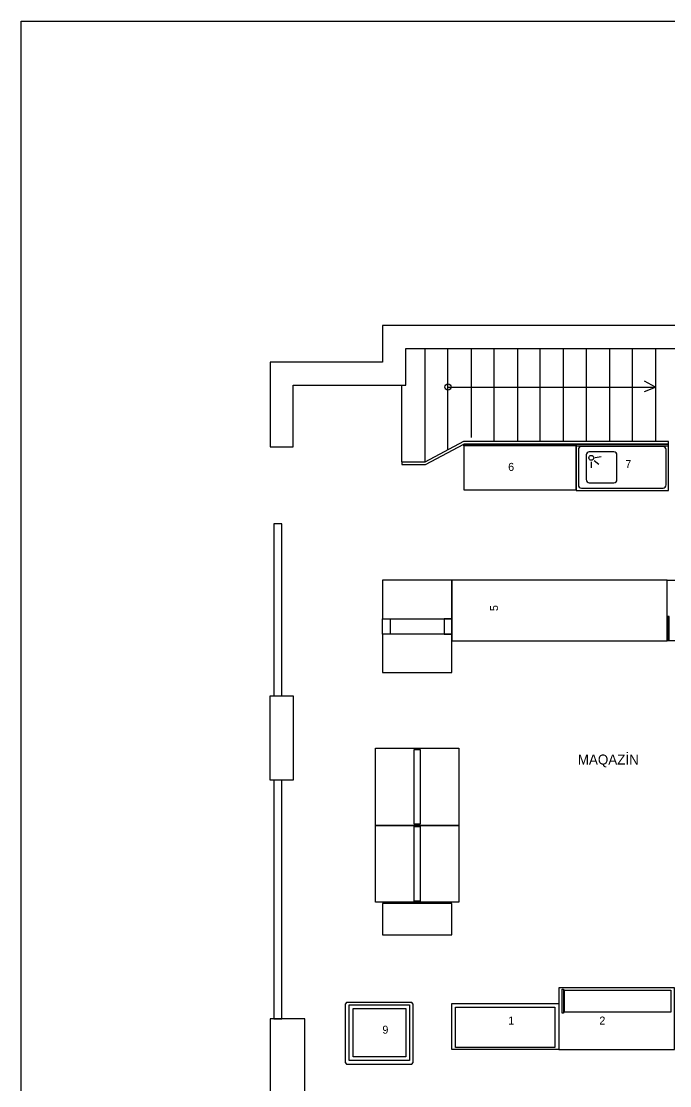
# Model space of a CAD drawing. Header units: millimetres. Extents: x 13502 to 23536, y 11874 to 14203.
# Drawn here: x 13774 to 14616, y 12705 to 14088 of the extents above; entities that cross this region are included whole.
import ezdxf

# ---------------------------------------------------------------- set-up
doc = ezdxf.new("R2010")
doc.units = ezdxf.units.MM
doc.layers.add('S2000-002 Çizgi', color=7, linetype='Continuous')
doc.styles.add('TAKSİM', font='GOTHIC.TTF', dxfattribs={"height": 20})

# ---------------------------------------------------------------- blocks, each defined once
blk = doc.blocks.new('A$C7E863A30')
at = {"layer": 'S2000-002 Çizgi'}
for p, q in [((24.7, 42.8), (32.5, 43.9)), ((19.5, 37.3), (19.5, 29.4)), ((23.4, 39), (29.5, 33.9))]:
    blk.add_line(p, q, dxfattribs=at)
for points in [[(0, 58), (120, 58), (120, 60), (0, 60)], [(0, 0), (120, 0), (120, 60), (0, 60)]]:
    blk.add_lwpolyline(points, close=True, dxfattribs=at)
for points in [[(7, 3), (113, 3, 0.414214), (117, 7), (117, 53, 0.414214), (113, 57), (7, 57, 0.414214), (3, 53), (3, 7, 0.414214)], [(17, 10), (49, 10, 0.414214), (53, 14), (53, 46, 0.414214), (49, 50), (17, 50, 0.414214), (13, 46), (13, 14, 0.414214)]]:
    blk.add_lwpolyline(points, format="xyb", close=True, dxfattribs=at)
blk.add_circle((19.7, 42.3), 3.19, dxfattribs=at)

msp = doc.modelspace()

# ---------------------------------------------------------------- linework, layer by layer
for p, q in [((14298.6, 13663.2), (14298.4, 13515.9)), ((14328.5, 13531.5), (14328.5, 13663.2)), ((14358.6, 13663.2), (14358.6, 13547.4)), ((14388.5, 13542.4), (14388.5, 13663.2)), ((14418.6, 13663.2), (14418.6, 13541.9)), ((14448.4, 13541.9), (14448.4, 13663.2)), ((14478.1, 13663.2), (14478.1, 13542.4)), ((14508.2, 13542.4), (14508.2, 13663.2)), ((14538.1, 13663.2), (14538.1, 13542.4)), ((14568.2, 13542.2), (14568.2, 13663.2)), ((14598, 13663.2), (14598, 13542.4)), ((14268.5, 13515.9), (14268.5, 13615.5)), ((14328.5, 13613.2), (14598, 13613.2)), ((14598, 13613.2), (14583.9, 13620.6)), ((14583.9, 13607.4), (14598, 13613.2)), ((14348.8, 13542.4), (14298.5, 13515.4)), ((14614.9, 13542.4), (14348.8, 13542.4)), ((14359, 13539), (14584.8, 13539)), ((14614.9, 13538.9), (14614.9, 13542.4)), ((14298.5, 13515.4), (14268.5, 13515.4)), ((14268.5, 13515.4), (14268.5, 13512.4)), ((14268.5, 13512.4), (14299.3, 13512.4))]:
    msp.add_line(p, q)
for points in [[(16534.4, 12013.3), (13774.5, 12013.3), (13774.5, 14088.3), (16534.4, 14088.3)], [(14097.6, 13645.4), (14097.6, 13535.4), (14127.5, 13535.4), (14127.5, 13615.5), (14273.6, 13615.5), (14273.6, 13663.2), (16035, 13663.2), (16035, 13362.1), (16055.1, 13362.1), (16055.1, 13693.1), (14243.5, 13693.1), (14243.5, 13645.4)], [(14494.9, 13479.4), (14494.9, 13538.9), (14349.3, 13538.9), (14349.3, 13479.4)], [(14494.9, 13536.9), (14349.3, 13536.9), (14349.3, 13538.9), (14494.9, 13538.9)], [(14102.5, 13212.1), (14112.6, 13212.1), (14112.6, 13435.3), (14102.5, 13435.3)], [(16045.2, 13362.1), (16045.2, 13242.2), (16035, 13242.2), (16035.7, 12662.3), (15994.6, 12662.3), (15995.6, 12611.8), (14849.3, 12612.3), (14849.3, 12661.8), (14799.5, 12662.3), (14800, 12612.3), (14313, 12611.8), (14313.4, 12662.3), (14283.5, 12662.3), (14283.5, 12682.2), (14142.5, 12682.2), (14142.5, 12792.2), (14097.6, 12792.2), (14097.6, 12582.2), (16055.1, 12582.2), (16055.1, 13362.1)], [(14243.5, 13312.1), (14333.6, 13312.1), (14333.6, 13362.1), (14243.5, 13362.1)], [(14613.1, 13283.6), (14613.1, 13362.1), (14333.6, 13362.1), (14333.6, 13283.6)], [(14613.1, 13283.6), (14613.1, 13362.1), (14759.4, 13362.1), (14759.4, 13283.6)], [(14243.5, 13312.1), (14253.4, 13312.1), (14253.4, 13292.2), (14243.5, 13292.2)], [(14323.6, 13292.2), (14333.6, 13292.2), (14333.6, 13312.1), (14323.6, 13312.1)], [(14614, 13284.4), (14615.9, 13284.4), (14615.9, 13315.2), (14614, 13315.2)], [(14243.5, 13242.2), (14333.6, 13242.2), (14333.6, 13292.2), (14243.5, 13292.2)], [(14097.6, 13212.1), (14127.5, 13212.1), (14127.5, 13102.3), (14097.6, 13102.3)], [(14234.5, 13143.8), (14342.6, 13143.8), (14342.6, 12943.7), (14234.5, 12943.7)], [(14284.5, 13142.1), (14292.6, 13142.1), (14292.6, 13045.1), (14284.5, 13045.1)], [(14102.5, 12792.2), (14112.6, 12792.2), (14112.6, 13102.3), (14102.5, 13102.3)], [(14342.6, 13043.7), (14234.5, 13043.7), (14234.5, 13043.7), (14342.6, 13043.7)], [(14284.5, 13042.1), (14292.6, 13042.1), (14292.6, 12945.3), (14284.5, 12945.3)], [(14243.5, 12901.3), (14333.6, 12901.3), (14333.6, 12942.3), (14243.5, 12942.3)], [(14472.5, 12752.4), (14622.6, 12752.4), (14622.6, 12832.5), (14472.5, 12832.5)], [(14476.7, 12830.7), (14478.5, 12830.7), (14478.5, 12799.9), (14476.7, 12799.9)], [(14479.7, 12829.7), (14617.9, 12829.7), (14617.9, 12801), (14479.7, 12801)], [(14196.9, 12813.5), (14195.1, 12811.4), (14195.1, 12735.5), (14196.9, 12733.4), (14281.5, 12733.4), (14283.5, 12735.5), (14283.5, 12811.4), (14281.5, 12813.5)], [(14200.4, 12810.7), (14278.7, 12810.7), (14278.7, 12738.3), (14200.4, 12738.3)], [(14273.8, 12743.1), (14205.3, 12743.1), (14205.3, 12805.7), (14273.8, 12805.7)], [(14333.6, 12812.4), (14472.5, 12812.4), (14472.5, 12752.4), (14333.6, 12752.4)], [(14338.2, 12807.7), (14467.2, 12807.7), (14467.2, 12755.2), (14338.2, 12755.2)]]:
    msp.add_lwpolyline(points, close=True)
msp.add_lwpolyline([(14268.5, 13512.4), (14299.3, 13512.4), (14349.3, 13538.9), (14614.9, 13538.9)])
msp.add_circle((14328.5, 13613.2), 4.04)

# ---------------------------------------------------------------- block references
at = {"layer": 'S2000-002 Çizgi'}
msp.add_blockref('A$C7E863A30', (14494.9, 13478.9), dxfattribs=at)

# ---------------------------------------------------------------- texts
at = {"style": 'TAKSİM'}
for s, height, p in [('6', 10.4, (14406.7, 13504.2)), ('7', 10.4, (14558.8, 13508)), ('MAQAZİN', 13, (14497.1, 13122.7)), ('1', 10.4, (14406.8, 12784.9)), ('2', 10.4, (14525.1, 12784.9)), ('9', 10.4, (14243.4, 12773))]:
    msp.add_text(s, height=height, dxfattribs=at).set_placement(p)
msp.add_text('5', height=10.4, rotation=90, dxfattribs=at).set_placement((14393.5, 13322.1))

doc.saveas('drawing.dxf')
